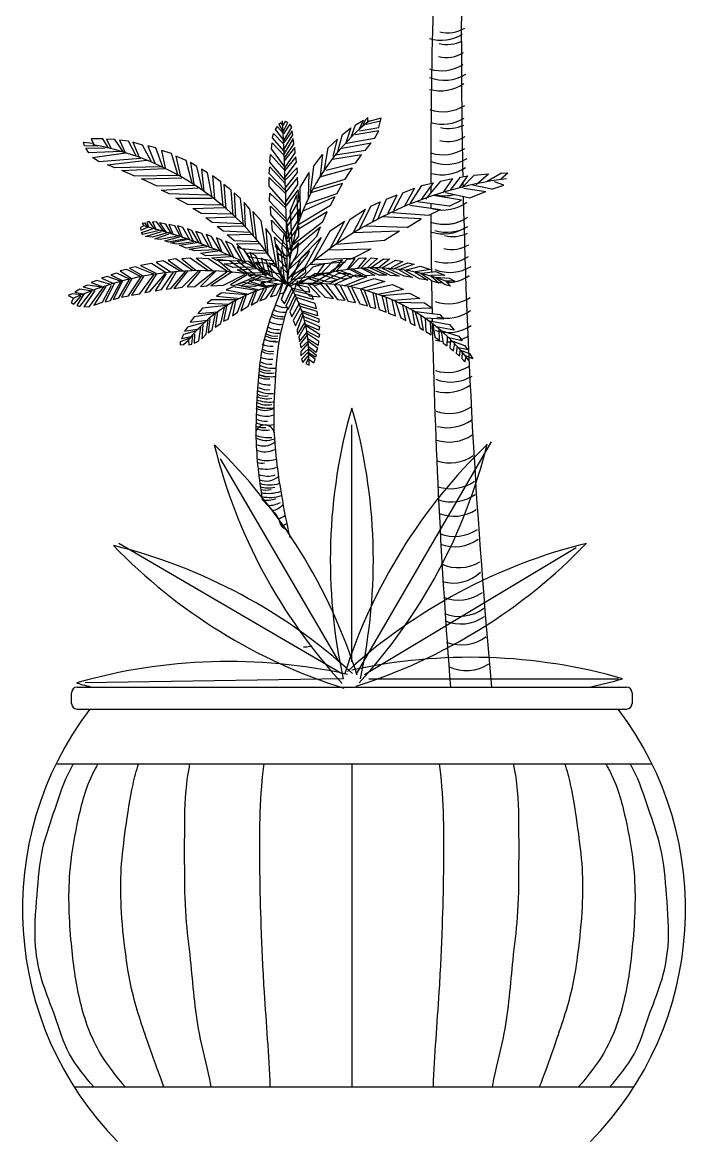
# Model space of a CAD drawing. Header units: millimetres. Extents: x 414.69 to 418.31, y 556.59 to 559.55.
# Drawn here: x 416.531 to 417.138, y 558.016 to 559.041 of the extents above; entities that cross this region are included whole.
import ezdxf

# ---------------------------------------------------------------- set-up
doc = ezdxf.new("R2010")
doc.units = ezdxf.units.MM

# ---------------------------------------------------------------- blocks, each defined once
blk = doc.blocks.new('JarroMulambo')
at = {"color": 75}
for p, q in [((-0.0717, 0.5129), (-0.0735, 0.5112)), ((-0.0697, 0.5107), (-0.0717, 0.5129)), ((-0.0676, 0.514), (-0.0697, 0.5107)), ((-0.0694, 0.5046), (-0.0653, 0.5132)), ((-0.0653, 0.5132), (-0.0676, 0.514)), ((-0.0034, 0.5111), (0.0041, 0.5154)), ((0, 0.5067), (0.0041, 0.5154)), ((0.0054, 0.5154), (0.0029, 0.5092)), ((0.0079, 0.5178), (0.0054, 0.5154)), ((0.0064, 0.5116), (0.0195, 0.5147)), ((0.0079, 0.5135), (0.0079, 0.5178)), ((0.02, 0.5172), (0.0089, 0.5141)), ((0.018, 0.5086), (0.0195, 0.5147)), ((0.0195, 0.5147), (0.02, 0.5172)), ((-0.0792, 0.499), (-0.0783, 0.503)), ((-0.0783, 0.503), (-0.0697, 0.4941)), ((-0.0749, 0.5096), (-0.0769, 0.5066)), ((-0.0769, 0.5066), (-0.069, 0.4966)), ((-0.0692, 0.503), (-0.0749, 0.5096)), ((-0.0735, 0.5112), (-0.0694, 0.5046)), ((-0.0635, 0.5115), (-0.0692, 0.5027)), ((-0.069, 0.4968), (-0.0617, 0.5088)), ((-0.0613, 0.5055), (-0.069, 0.4946)), ((-0.0617, 0.5088), (-0.0635, 0.5115)), ((-0.0608, 0.5018), (-0.0613, 0.5055)), ((-0.0155, 0.5018), (-0.0075, 0.5082)), ((-0.0075, 0.5082), (-0.0125, 0.4937)), ((-0.0072, 0.4997), (-0.0034, 0.5111)), ((0.018, 0.5055), (-0.0036, 0.5018)), ((0.0004, 0.5055), (0.018, 0.5086)), ((0.014, 0.4985), (0.018, 0.5055)), ((-0.2521, 0.4951), (-0.2433, 0.4941)), ((-0.2513, 0.4919), (-0.2521, 0.4951)), ((-0.2391, 0.4916), (-0.2513, 0.4919)), ((-0.2451, 0.4982), (-0.2425, 0.4925)), ((-0.2344, 0.4982), (-0.2451, 0.4982)), ((-0.2295, 0.4897), (-0.2344, 0.4982)), ((-0.2313, 0.4979), (-0.2269, 0.4891)), ((-0.2235, 0.4976), (-0.2313, 0.4979)), ((-0.2155, 0.4859), (-0.2235, 0.4976)), ((-0.2194, 0.4969), (-0.2142, 0.4856)), ((-0.2111, 0.496), (-0.2194, 0.4969)), ((-0.2036, 0.4821), (-0.2111, 0.496)), ((-0.2072, 0.4951), (-0.2012, 0.4814)), ((-0.1984, 0.4925), (-0.2072, 0.4951)), ((-0.1901, 0.477), (-0.1984, 0.4925)), ((-0.1935, 0.4919), (-0.1868, 0.4754)), ((-0.1862, 0.4899), (-0.1935, 0.4919)), ((-0.0801, 0.4891), (-0.0796, 0.4946)), ((-0.0796, 0.4946), (-0.0685, 0.483)), ((-0.069, 0.4871), (-0.0792, 0.499)), ((-0.069, 0.4883), (-0.0608, 0.5018)), ((-0.0604, 0.4985), (-0.0685, 0.4847)), ((-0.0685, 0.4803), (-0.0597, 0.4933)), ((-0.0597, 0.4933), (-0.0604, 0.4985)), ((-0.0282, 0.4898), (-0.0198, 0.498)), ((-0.0237, 0.4822), (-0.0198, 0.498)), ((-0.0155, 0.5018), (-0.0201, 0.4855)), ((-0.0157, 0.4896), (0.0109, 0.4945)), ((0.014, 0.4985), (-0.0117, 0.4939)), ((0.0059, 0.4877), (0.0109, 0.4945)), ((-0.25, 0.4897), (-0.2324, 0.49)), ((-0.2474, 0.4853), (-0.25, 0.4897)), ((-0.2181, 0.4865), (-0.2474, 0.4853)), ((-0.244, 0.4811), (-0.2135, 0.4853)), ((-0.1797, 0.4722), (-0.1862, 0.4899)), ((-0.181, 0.4874), (-0.1774, 0.4716)), ((-0.1717, 0.4846), (-0.181, 0.4874)), ((-0.166, 0.4656), (-0.1717, 0.4846)), ((-0.1676, 0.4824), (-0.1634, 0.4637)), ((-0.1582, 0.4782), (-0.1676, 0.4824)), ((-0.0817, 0.4769), (-0.081, 0.4838)), ((-0.081, 0.4838), (-0.0681, 0.4692)), ((-0.0683, 0.473), (-0.0801, 0.4891)), ((-0.059, 0.4902), (-0.0685, 0.478)), ((-0.0681, 0.4716), (-0.0586, 0.4855)), ((-0.0586, 0.4855), (-0.059, 0.4902)), ((-0.0418, 0.473), (-0.0335, 0.4839)), ((-0.0335, 0.4839), (-0.0357, 0.4639)), ((-0.0318, 0.4704), (-0.0282, 0.4898)), ((0.0022, 0.4835), (-0.0243, 0.4792)), ((-0.0217, 0.4834), (0.0059, 0.4877)), ((-0.0032, 0.476), (0.0022, 0.4835)), ((-0.2378, 0.477), (-0.244, 0.4811)), ((-0.2002, 0.4802), (-0.2378, 0.477)), ((-0.2303, 0.4745), (-0.1943, 0.4786)), ((-0.2235, 0.4716), (-0.2303, 0.4745)), ((-0.1813, 0.4726), (-0.2235, 0.4716)), ((-0.1528, 0.4577), (-0.1582, 0.4782)), ((-0.1543, 0.4766), (-0.1512, 0.4567)), ((-0.1484, 0.4729), (-0.1543, 0.4766)), ((-0.1434, 0.4513), (-0.1484, 0.4729)), ((-0.0823, 0.4664), (-0.0817, 0.4725)), ((-0.0676, 0.4603), (-0.0817, 0.4769)), ((-0.0817, 0.4725), (-0.0674, 0.457)), ((-0.0579, 0.4816), (-0.0679, 0.4692)), ((-0.0676, 0.4631), (-0.0574, 0.4769)), ((-0.0567, 0.4716), (-0.0674, 0.4606)), ((-0.0574, 0.4769), (-0.0579, 0.4816)), ((-0.0565, 0.4675), (-0.0567, 0.4716)), ((-0.0418, 0.473), (-0.0448, 0.4488)), ((-0.036, 0.4634), (-0.0062, 0.4716)), ((-0.0032, 0.476), (-0.0303, 0.4693)), ((-0.0128, 0.4613), (-0.0062, 0.4716)), ((-0.2173, 0.4691), (-0.1777, 0.471)), ((-0.2054, 0.464), (-0.2173, 0.4691)), ((-0.1647, 0.4646), (-0.2054, 0.464)), ((-0.1992, 0.4615), (-0.1624, 0.4624)), ((-0.1849, 0.4548), (-0.1992, 0.4615)), ((-0.1444, 0.4703), (-0.1421, 0.45)), ((-0.1388, 0.4671), (-0.1444, 0.4703)), ((-0.1344, 0.4447), (-0.1388, 0.4671)), ((-0.1341, 0.4643), (-0.1325, 0.4431)), ((-0.1266, 0.4589), (-0.1341, 0.4643)), ((-0.0674, 0.4509), (-0.0823, 0.4664)), ((-0.0822, 0.4628), (-0.067, 0.4478)), ((-0.0822, 0.4548), (-0.0822, 0.4628)), ((-0.0674, 0.4534), (-0.0565, 0.4675)), ((-0.0563, 0.4628), (-0.0672, 0.4498)), ((-0.0561, 0.4565), (-0.0563, 0.4628)), ((-0.0539, 0.4535), (-0.0457, 0.4675)), ((-0.0465, 0.4439), (-0.0457, 0.4675)), ((-0.0422, 0.4525), (-0.0128, 0.4613)), ((0.0743, 0.4595), (0.0855, 0.4619)), ((0.0855, 0.4619), (0.0773, 0.4496)), ((0.0833, 0.4509), (0.0927, 0.4632)), ((0.092, 0.4538), (0.0996, 0.4643)), ((0.0927, 0.4632), (0.0996, 0.4643)), ((0.0939, 0.4534), (0.1051, 0.4649)), ((0.1051, 0.4649), (0.1184, 0.4662)), ((0.107, 0.4564), (0.1184, 0.4662)), ((0.1172, 0.4594), (0.1304, 0.4669)), ((0.1361, 0.4668), (0.1296, 0.4613)), ((0.1304, 0.4669), (0.1361, 0.4668)), ((-0.1505, 0.4555), (-0.1849, 0.4548)), ((-0.1808, 0.4513), (-0.1473, 0.4533)), ((-0.1738, 0.4478), (-0.1808, 0.4513)), ((-0.1245, 0.4365), (-0.1266, 0.4589)), ((-0.1237, 0.4564), (-0.1219, 0.4339)), ((-0.1172, 0.4513), (-0.1237, 0.4564)), ((-0.1152, 0.4282), (-0.1172, 0.4513)), ((-0.067, 0.4373), (-0.0822, 0.4548)), ((-0.0668, 0.4407), (-0.0561, 0.4565)), ((-0.0559, 0.4514), (-0.0668, 0.437)), ((-0.0549, 0.4418), (-0.0559, 0.4514)), ((-0.0537, 0.4263), (-0.0539, 0.4535)), ((-0.0152, 0.4573), (-0.0441, 0.4488)), ((-0.0203, 0.4478), (-0.0152, 0.4573)), ((0.0401, 0.4488), (0.0505, 0.4531)), ((0.0505, 0.4531), (0.0416, 0.4366)), ((0.047, 0.4394), (0.0575, 0.4554)), ((0.0571, 0.4427), (0.068, 0.458)), ((0.0575, 0.4554), (0.068, 0.458)), ((0.0743, 0.4595), (0.0607, 0.4429)), ((0.0958, 0.453), (0.1158, 0.4501)), ((0.1213, 0.452), (0.1038, 0.4559)), ((0.1213, 0.452), (0.1325, 0.4559)), ((0.1325, 0.4559), (0.1238, 0.4589)), ((0.1269, 0.454), (0.1325, 0.4559)), ((-0.138, 0.4466), (-0.1738, 0.4478)), ((-0.1676, 0.444), (-0.1344, 0.444)), ((-0.1569, 0.438), (-0.1676, 0.444)), ((-0.1144, 0.4488), (-0.1131, 0.426)), ((-0.1087, 0.4434), (-0.1144, 0.4488)), ((-0.1058, 0.4194), (-0.1087, 0.4434)), ((-0.0819, 0.4412), (-0.0817, 0.4484)), ((-0.0665, 0.4246), (-0.0819, 0.4412)), ((-0.0817, 0.4484), (-0.0667, 0.4343)), ((-0.0663, 0.4221), (-0.0549, 0.4418)), ((-0.063, 0.4321), (-0.0571, 0.4469)), ((-0.0571, 0.4469), (-0.056, 0.4195)), ((-0.0517, 0.4319), (-0.022, 0.4453)), ((-0.0203, 0.4478), (-0.0491, 0.4382)), ((-0.0261, 0.4374), (-0.022, 0.4453)), ((0.0175, 0.4251), (0.025, 0.4429)), ((0.025, 0.4429), (0.0347, 0.447)), ((0.0265, 0.43), (0.0347, 0.447)), ((0.0401, 0.4488), (0.0315, 0.4325)), ((0.0938, 0.442), (0.0679, 0.4462)), ((0.0791, 0.4491), (0.1014, 0.4443)), ((0.0823, 0.4365), (0.0938, 0.442)), ((0.1014, 0.4443), (0.1158, 0.4501)), ((-0.126, 0.4374), (-0.1569, 0.438)), ((-0.1523, 0.4345), (-0.1235, 0.4352)), ((-0.1447, 0.4298), (-0.1523, 0.4345)), ((-0.1053, 0.44), (-0.1043, 0.4178)), ((-0.1001, 0.4337), (-0.1053, 0.44)), ((-0.0967, 0.4096), (-0.1001, 0.4337)), ((-0.0972, 0.4317), (-0.0941, 0.4064)), ((-0.0897, 0.4232), (-0.0972, 0.4317)), ((-0.0812, 0.4365), (-0.0663, 0.4215)), ((-0.0808, 0.429), (-0.0812, 0.4365)), ((-0.0547, 0.434), (-0.0663, 0.418)), ((-0.063, 0.4321), (-0.0616, 0.4006)), ((-0.0292, 0.4313), (-0.0579, 0.4141)), ((-0.0561, 0.4195), (-0.0261, 0.4374)), ((-0.0552, 0.4246), (-0.0547, 0.434)), ((-0.0334, 0.422), (-0.0292, 0.4313)), ((-0.0082, 0.4245), (0.0057, 0.4339)), ((-0.0055, 0.412), (0.0057, 0.4339)), ((0.0106, 0.4364), (-0.0004, 0.415)), ((0.0106, 0.4364), (0.0192, 0.4406)), ((0.0192, 0.4406), (0.0122, 0.4222)), ((0.0304, 0.4306), (0.0638, 0.4284)), ((0.0463, 0.4374), (0.0743, 0.4334)), ((0.0823, 0.4365), (0.0535, 0.4404)), ((0.0638, 0.4284), (0.0743, 0.4334)), ((-0.1986, 0.421), (-0.1962, 0.4213)), ((-0.1986, 0.421), (-0.197, 0.4184)), ((-0.1936, 0.4175), (-0.1962, 0.4213)), ((-0.1921, 0.4226), (-0.1944, 0.4219)), ((-0.1944, 0.4219), (-0.1928, 0.4172)), ((-0.1871, 0.4156), (-0.1921, 0.4226)), ((-0.1892, 0.4223), (-0.1856, 0.4149)), ((-0.185, 0.4219), (-0.1892, 0.4223)), ((-0.1785, 0.4131), (-0.185, 0.4219)), ((-0.1827, 0.4213), (-0.1765, 0.4124)), ((-0.177, 0.42), (-0.1827, 0.4213)), ((-0.1157, 0.4292), (-0.1447, 0.4298)), ((-0.1403, 0.426), (-0.1131, 0.4267)), ((-0.1346, 0.4216), (-0.1403, 0.426)), ((-0.1077, 0.4203), (-0.1346, 0.4216)), ((-0.0848, 0.3943), (-0.0897, 0.4232)), ((-0.0667, 0.4118), (-0.0808, 0.429)), ((-0.0803, 0.4237), (-0.0658, 0.4085)), ((-0.0792, 0.4141), (-0.0803, 0.4237)), ((-0.0661, 0.4063), (-0.0552, 0.4246)), ((-0.062, 0.3935), (-0.0661, 0.4218)), ((-0.0334, 0.422), (-0.0605, 0.4012)), ((-0.0133, 0.4229), (-0.0268, 0.3975)), ((-0.0266, 0.414), (-0.0133, 0.4229)), ((-0.0205, 0.4022), (-0.0082, 0.4245)), ((0.0568, 0.4248), (0.0208, 0.4267)), ((0.0439, 0.417), (0.0568, 0.4248)), ((-0.197, 0.4184), (-0.2001, 0.4169)), ((-0.2001, 0.4169), (-0.1998, 0.4146)), ((-0.1998, 0.4146), (-0.1934, 0.4172)), ((-0.1991, 0.4124), (-0.189, 0.4159)), ((-0.1978, 0.4105), (-0.1991, 0.4124)), ((-0.183, 0.4144), (-0.1978, 0.4105)), ((-0.1955, 0.4089), (-0.1809, 0.4134)), ((-0.1757, 0.4121), (-0.1892, 0.408)), ((-0.1869, 0.4067), (-0.1739, 0.4111)), ((-0.1718, 0.4111), (-0.177, 0.42)), ((-0.1742, 0.4197), (-0.1702, 0.4105)), ((-0.1687, 0.4184), (-0.1742, 0.4197)), ((-0.1632, 0.4083), (-0.1687, 0.4184)), ((-0.1663, 0.4184), (-0.1616, 0.4074)), ((-0.1614, 0.4169), (-0.1663, 0.4184)), ((-0.1546, 0.4051), (-0.1614, 0.4169)), ((-0.1572, 0.4159), (-0.1518, 0.4045)), ((-0.1531, 0.4144), (-0.1572, 0.4159)), ((-0.1463, 0.4026), (-0.1531, 0.4144)), ((-0.1495, 0.4134), (-0.1442, 0.4016)), ((-0.144, 0.4115), (-0.1495, 0.4134)), ((-0.1367, 0.3984), (-0.144, 0.4115)), ((-0.1401, 0.4105), (-0.1344, 0.3981)), ((-0.1351, 0.4089), (-0.1401, 0.4105)), ((-0.13, 0.4178), (-0.1046, 0.4184)), ((-0.1245, 0.4137), (-0.13, 0.4178)), ((-0.0996, 0.4124), (-0.1245, 0.4137)), ((-0.1208, 0.4102), (-0.0981, 0.4109)), ((-0.1144, 0.4048), (-0.1208, 0.4102)), ((-0.0854, 0.4162), (-0.0835, 0.3918)), ((-0.0809, 0.4099), (-0.0854, 0.4162)), ((-0.0658, 0.3999), (-0.0792, 0.4141)), ((-0.0707, 0.3975), (-0.0684, 0.4122)), ((-0.0684, 0.4122), (-0.0633, 0.388)), ((-0.0552, 0.4182), (-0.0656, 0.4039)), ((-0.0623, 0.3954), (-0.0353, 0.4176)), ((-0.0552, 0.4091), (-0.0552, 0.4182)), ((-0.0434, 0.384), (-0.0266, 0.414)), ((-0.0388, 0.4091), (-0.0353, 0.4176)), ((-0.005, 0.4124), (0.037, 0.4138)), ((0.0439, 0.417), (0.0058, 0.4183)), ((0.0232, 0.4053), (0.037, 0.4138)), ((-0.1892, 0.408), (-0.1955, 0.4089)), ((-0.1822, 0.4061), (-0.1869, 0.4067)), ((-0.1663, 0.4092), (-0.1822, 0.4061)), ((-0.1778, 0.4048), (-0.1645, 0.4086)), ((-0.1744, 0.4036), (-0.1778, 0.4048)), ((-0.1585, 0.4067), (-0.1744, 0.4036)), ((-0.1726, 0.4029), (-0.1565, 0.4064)), ((-0.1674, 0.4016), (-0.1726, 0.4029)), ((-0.1513, 0.4039), (-0.1674, 0.4016)), ((-0.1645, 0.4007), (-0.1486, 0.4032)), ((-0.1583, 0.3981), (-0.1645, 0.4007)), ((-0.1421, 0.4004), (-0.1583, 0.3981)), ((-0.1554, 0.3972), (-0.1393, 0.3997)), ((-0.1271, 0.3956), (-0.1351, 0.4089)), ((-0.1304, 0.4074), (-0.1258, 0.3943)), ((-0.126, 0.4054), (-0.1304, 0.4074)), ((-0.1169, 0.3902), (-0.126, 0.4054)), ((-0.1224, 0.4045), (-0.1143, 0.3889)), ((-0.1159, 0.4013), (-0.1224, 0.4045)), ((-0.106, 0.3851), (-0.1159, 0.4013)), ((-0.0921, 0.4039), (-0.1144, 0.4048)), ((-0.1121, 0.402), (-0.0908, 0.4023)), ((-0.1074, 0.3976), (-0.1121, 0.402)), ((-0.0752, 0.381), (-0.0809, 0.4099)), ((-0.0776, 0.408), (-0.0663, 0.3972)), ((-0.0758, 0.3988), (-0.0776, 0.408)), ((-0.0758, 0.4016), (-0.0734, 0.3779)), ((-0.0713, 0.3943), (-0.0758, 0.4016)), ((-0.0656, 0.3952), (-0.0552, 0.4091)), ((-0.0556, 0.403), (-0.0656, 0.3908)), ((-0.0643, 0.382), (-0.0388, 0.4091)), ((-0.0565, 0.3936), (-0.0556, 0.403)), ((-0.0534, 0.3889), (-0.0348, 0.4079)), ((-0.0348, 0.4079), (-0.0519, 0.3766)), ((-0.0208, 0.4016), (0.0232, 0.4053)), ((-0.1507, 0.3956), (-0.1554, 0.3972)), ((-0.1315, 0.3966), (-0.1507, 0.3956)), ((-0.145, 0.3934), (-0.1292, 0.3956)), ((-0.1403, 0.3911), (-0.145, 0.3934)), ((-0.1206, 0.3921), (-0.1403, 0.3911)), ((-0.1349, 0.3893), (-0.118, 0.3905)), ((-0.1115, 0.3994), (-0.1037, 0.3842)), ((-0.1052, 0.3966), (-0.1115, 0.3994)), ((-0.0854, 0.3953), (-0.1074, 0.3976)), ((-0.0956, 0.3807), (-0.1052, 0.3966)), ((-0.1037, 0.3938), (-0.0843, 0.3934)), ((-0.0999, 0.3899), (-0.1037, 0.3938)), ((-0.1001, 0.394), (-0.0943, 0.3794)), ((-0.0946, 0.3911), (-0.1001, 0.394)), ((-0.0781, 0.3861), (-0.0999, 0.3899)), ((-0.0878, 0.3763), (-0.0946, 0.3911)), ((-0.0658, 0.3897), (-0.0758, 0.3988)), ((-0.0745, 0.3936), (-0.0658, 0.3878)), ((-0.0731, 0.3872), (-0.0745, 0.3936)), ((-0.0682, 0.3703), (-0.0713, 0.3943)), ((-0.0707, 0.3975), (-0.066, 0.3761)), ((-0.0656, 0.3764), (-0.0565, 0.3936)), ((-0.065, 0.3698), (-0.0474, 0.3914)), ((-0.0454, 0.3956), (-0.0648, 0.3781)), ((-0.0474, 0.3914), (-0.0454, 0.3956)), ((-0.027, 0.3965), (0.011, 0.3974)), ((-0.0063, 0.3887), (0.011, 0.3974)), ((-0.2047, 0.381), (-0.21, 0.3799)), ((-0.21, 0.3799), (-0.1972, 0.3725)), ((-0.1878, 0.3743), (-0.2047, 0.381)), ((-0.1899, 0.3841), (-0.2001, 0.3823)), ((-0.2001, 0.3823), (-0.186, 0.3752)), ((-0.1773, 0.3758), (-0.1899, 0.3841)), ((-0.1793, 0.3865), (-0.1856, 0.3852)), ((-0.1856, 0.3852), (-0.1725, 0.3764)), ((-0.1637, 0.377), (-0.1793, 0.3865)), ((-0.1676, 0.3882), (-0.1749, 0.3871)), ((-0.1749, 0.3871), (-0.1608, 0.377)), ((-0.1526, 0.3775), (-0.1676, 0.3882)), ((-0.1545, 0.3888), (-0.1623, 0.3882)), ((-0.1623, 0.3882), (-0.1492, 0.3775)), ((-0.1385, 0.3775), (-0.1545, 0.3888)), ((-0.1492, 0.3888), (-0.1332, 0.377)), ((-0.138, 0.3882), (-0.1492, 0.3888)), ((-0.1201, 0.3764), (-0.138, 0.3882)), ((-0.1302, 0.3867), (-0.1349, 0.3893)), ((-0.1081, 0.3861), (-0.1302, 0.3867)), ((-0.1298, 0.3876), (-0.1162, 0.3758)), ((-0.1186, 0.3865), (-0.1298, 0.3876)), ((-0.1234, 0.3838), (-0.105, 0.3848)), ((-0.1156, 0.3803), (-0.1234, 0.3838)), ((-0.1007, 0.374), (-0.1186, 0.3865)), ((-0.0961, 0.3807), (-0.1156, 0.3803)), ((-0.1115, 0.3781), (-0.094, 0.3794)), ((-0.1114, 0.3865), (-0.0944, 0.3734)), ((-0.1012, 0.3858), (-0.1114, 0.3865)), ((-0.0847, 0.3722), (-0.1012, 0.3858)), ((-0.0952, 0.3852), (-0.077, 0.3839)), ((-0.0905, 0.3792), (-0.0952, 0.3852)), ((-0.0939, 0.3852), (-0.0803, 0.3717)), ((-0.0847, 0.3841), (-0.0939, 0.3852)), ((-0.0708, 0.3738), (-0.0905, 0.3792)), ((-0.0897, 0.3889), (-0.086, 0.3746)), ((-0.0847, 0.3861), (-0.0897, 0.3889)), ((-0.0811, 0.3724), (-0.0847, 0.3861)), ((-0.0702, 0.3681), (-0.0847, 0.3841)), ((-0.0819, 0.3842), (-0.0792, 0.3715)), ((-0.0751, 0.3801), (-0.0819, 0.3842)), ((-0.0681, 0.3654), (-0.0751, 0.3801)), ((-0.0658, 0.3795), (-0.0731, 0.3872)), ((-0.0717, 0.3811), (-0.0717, 0.3721)), ((-0.0657, 0.3751), (-0.0717, 0.3811)), ((-0.0492, 0.3808), (-0.0654, 0.3704)), ((-0.0534, 0.3889), (-0.0625, 0.3686)), ((-0.0548, 0.3672), (-0.0421, 0.3811)), ((-0.0487, 0.3761), (-0.0492, 0.3808)), ((-0.0447, 0.3831), (-0.0124, 0.3855)), ((-0.0421, 0.3811), (-0.0316, 0.3841)), ((-0.0316, 0.3841), (-0.0404, 0.3719)), ((-0.0063, 0.3887), (-0.0394, 0.3874)), ((-0.0363, 0.3732), (-0.0243, 0.3857)), ((-0.0124, 0.3855), (-0.0261, 0.3763)), ((-0.0156, 0.3874), (-0.0243, 0.3761)), ((-0.0243, 0.3857), (-0.0156, 0.3874)), ((-0.0213, 0.3767), (-0.011, 0.388)), ((-0.0041, 0.3886), (-0.0114, 0.3783)), ((-0.011, 0.388), (-0.0041, 0.3886)), ((-0.0102, 0.3786), (0, 0.3889)), ((0.0062, 0.3728), (-0.0066, 0.3791)), ((0.0064, 0.3891), (-0.0018, 0.3792)), ((0, 0.3889), (0.0064, 0.3891)), ((0.0014, 0.3797), (0.0111, 0.3891)), ((0.002, 0.3799), (0.0144, 0.3735)), ((0.0183, 0.3733), (0.0042, 0.3799)), ((0.0168, 0.3887), (0.0074, 0.3801)), ((0.0102, 0.3801), (0.0249, 0.3733)), ((0.0104, 0.3801), (0.0222, 0.3883)), ((0.0111, 0.3891), (0.0168, 0.3887)), ((0.0287, 0.373), (0.0144, 0.3801)), ((0.0279, 0.3879), (0.0182, 0.3805)), ((0.0211, 0.3799), (0.0367, 0.3725)), ((0.0212, 0.3801), (0.0333, 0.3871)), ((0.0222, 0.3883), (0.0279, 0.3879)), ((0.0411, 0.3723), (0.0261, 0.3796)), ((0.04, 0.3858), (0.0293, 0.3801)), ((0.0313, 0.3793), (0.0447, 0.3846)), ((0.0333, 0.3871), (0.04, 0.3858)), ((0.0504, 0.3834), (0.0373, 0.3784)), ((0.042, 0.378), (0.0561, 0.3817)), ((0.0447, 0.3846), (0.0504, 0.3834)), ((0.0561, 0.3817), (0.0652, 0.3784)), ((-0.2307, 0.3722), (-0.2357, 0.3705)), ((-0.2357, 0.3705), (-0.2244, 0.3658)), ((-0.2184, 0.3679), (-0.2307, 0.3722)), ((-0.2218, 0.3752), (-0.2273, 0.3737)), ((-0.2273, 0.3737), (-0.217, 0.3684)), ((-0.2102, 0.3696), (-0.2218, 0.3752)), ((-0.2199, 0.3525), (-0.21, 0.3693)), ((-0.2126, 0.3787), (-0.2186, 0.3773)), ((-0.2186, 0.3773), (-0.2083, 0.3702)), ((-0.2081, 0.3699), (-0.2174, 0.3531)), ((-0.1994, 0.3717), (-0.2126, 0.3787)), ((-0.2112, 0.3543), (-0.1996, 0.3717)), ((-0.1972, 0.3722), (-0.2083, 0.3552)), ((-0.2006, 0.3564), (-0.1878, 0.3737)), ((-0.1857, 0.3743), (-0.196, 0.3575)), ((-0.1914, 0.3584), (-0.1772, 0.3749)), ((-0.1765, 0.3749), (-0.1866, 0.359)), ((-0.1808, 0.3602), (-0.17, 0.3761)), ((-0.1674, 0.3764), (-0.1767, 0.3605)), ((-0.1724, 0.3611), (-0.1589, 0.3767)), ((-0.157, 0.377), (-0.1695, 0.3611)), ((-0.1621, 0.3623), (-0.1471, 0.3773)), ((-0.1454, 0.377), (-0.1575, 0.3626)), ((-0.1505, 0.3631), (-0.1327, 0.377)), ((-0.131, 0.377), (-0.1452, 0.3631)), ((-0.1394, 0.3637), (-0.1211, 0.3764)), ((-0.117, 0.3758), (-0.1356, 0.3635)), ((-0.124, 0.3641), (-0.1043, 0.3743)), ((-0.1026, 0.3738), (-0.1178, 0.3644)), ((-0.1144, 0.3638), (-0.0929, 0.3726)), ((-0.1055, 0.3756), (-0.1115, 0.3781)), ((-0.0896, 0.3717), (-0.1081, 0.3635)), ((-0.0865, 0.3753), (-0.1055, 0.3756)), ((-0.1014, 0.3731), (-0.0847, 0.3743)), ((-0.0949, 0.3693), (-0.1014, 0.3731)), ((-0.0971, 0.369), (-0.101, 0.3679)), ((-0.0739, 0.3651), (-0.0971, 0.369)), ((-0.0767, 0.3699), (-0.0949, 0.3693)), ((-0.0947, 0.3632), (-0.0797, 0.3694)), ((-0.0899, 0.3667), (-0.0748, 0.3689)), ((-0.0717, 0.3721), (-0.0651, 0.364)), ((-0.0651, 0.364), (-0.0487, 0.3761)), ((-0.0613, 0.3693), (-0.0263, 0.376)), ((-0.0547, 0.3655), (-0.0405, 0.3749)), ((-0.0337, 0.3659), (-0.0464, 0.3701)), ((-0.0432, 0.3711), (-0.0283, 0.3674)), ((-0.0252, 0.3757), (-0.0427, 0.3655)), ((-0.0405, 0.3749), (-0.0252, 0.3757)), ((-0.0369, 0.3655), (-0.0187, 0.3753)), ((-0.02, 0.3692), (-0.0338, 0.3738)), ((-0.0296, 0.375), (-0.0147, 0.3701)), ((-0.0283, 0.3674), (-0.02, 0.3692)), ((-0.0082, 0.3749), (-0.0276, 0.3652)), ((-0.0224, 0.3652), (-0.003, 0.3738)), ((-0.0066, 0.3713), (-0.0208, 0.3767)), ((-0.0187, 0.3753), (-0.0082, 0.3749)), ((-0.0167, 0.3774), (-0.0017, 0.3719)), ((-0.0147, 0.3701), (-0.0066, 0.3713)), ((0.0069, 0.3719), (-0.0141, 0.3633)), ((0.0035, 0.3725), (-0.0092, 0.3789)), ((-0.0091, 0.3629), (0.0137, 0.3704)), ((-0.003, 0.3738), (0.0069, 0.3719)), ((-0.0017, 0.3719), (0.0035, 0.3725)), ((0.0144, 0.3735), (0.0062, 0.3728)), ((0.0137, 0.3704), (0.0235, 0.3675)), ((0.0249, 0.3733), (0.0183, 0.3733)), ((0.0367, 0.3725), (0.0287, 0.373)), ((0.0361, 0.3786), (0.0489, 0.3713)), ((0.0489, 0.3713), (0.0411, 0.3723)), ((0.0553, 0.3701), (0.0419, 0.3777)), ((0.0511, 0.376), (0.0627, 0.3687)), ((0.0652, 0.3784), (0.0514, 0.3764)), ((0.0627, 0.3687), (0.0553, 0.3701)), ((0.0669, 0.3678), (0.0558, 0.3752)), ((0.0571, 0.3752), (0.0699, 0.3768)), ((0.0783, 0.3735), (0.0656, 0.3731)), ((0.0656, 0.3727), (0.0733, 0.3661)), ((0.0699, 0.3768), (0.0783, 0.3735)), ((0.0787, 0.3645), (0.0699, 0.371)), ((0.0703, 0.3715), (0.0823, 0.3706)), ((0.0823, 0.3706), (0.0877, 0.3678)), ((-0.2557, 0.3605), (-0.2603, 0.3578)), ((-0.2444, 0.3587), (-0.2557, 0.3605)), ((-0.2555, 0.3446), (-0.2447, 0.3587)), ((-0.2482, 0.3643), (-0.2526, 0.3626)), ((-0.2526, 0.3626), (-0.2427, 0.3599)), ((-0.242, 0.3593), (-0.2519, 0.3443)), ((-0.2362, 0.3623), (-0.2482, 0.3643)), ((-0.2468, 0.3446), (-0.2336, 0.3626)), ((-0.2401, 0.3684), (-0.2451, 0.3666)), ((-0.2451, 0.3666), (-0.2345, 0.3628)), ((-0.2319, 0.3631), (-0.2427, 0.3458)), ((-0.2271, 0.3649), (-0.2401, 0.3684)), ((-0.235, 0.3487), (-0.2266, 0.3643)), ((-0.2242, 0.3658), (-0.2324, 0.349)), ((-0.2276, 0.3502), (-0.2181, 0.3675)), ((-0.2165, 0.3679), (-0.2251, 0.3511)), ((-0.1866, 0.359), (-0.1808, 0.3602)), ((-0.1767, 0.3605), (-0.1724, 0.3611)), ((-0.1695, 0.3611), (-0.1621, 0.3623)), ((-0.1575, 0.3626), (-0.1505, 0.3631)), ((-0.1452, 0.3631), (-0.1394, 0.3637)), ((-0.1356, 0.3635), (-0.124, 0.3641)), ((-0.1153, 0.3627), (-0.1216, 0.3599)), ((-0.1216, 0.3599), (-0.1013, 0.3561)), ((-0.1178, 0.3644), (-0.1144, 0.3638)), ((-0.0945, 0.3592), (-0.1153, 0.3627)), ((-0.1059, 0.3665), (-0.1119, 0.3648)), ((-0.1119, 0.3648), (-0.0916, 0.3599)), ((-0.1081, 0.3635), (-0.0947, 0.3632)), ((-0.0848, 0.362), (-0.1059, 0.3665)), ((-0.101, 0.3679), (-0.0836, 0.3627)), ((-0.093, 0.3491), (-0.0871, 0.361)), ((-0.0848, 0.3613), (-0.091, 0.3498)), ((-0.0855, 0.3632), (-0.0899, 0.3667)), ((-0.0683, 0.3658), (-0.0855, 0.3632)), ((-0.0854, 0.3519), (-0.0774, 0.3637)), ((-0.0757, 0.3641), (-0.0811, 0.3536)), ((-0.0757, 0.3554), (-0.0708, 0.3651)), ((-0.07, 0.3655), (-0.0728, 0.3564)), ((-0.0662, 0.3641), (-0.0714, 0.3512)), ((-0.0683, 0.3575), (-0.0648, 0.3655)), ((-0.0683, 0.347), (-0.0617, 0.361)), ((-0.0463, 0.362), (-0.0662, 0.3665)), ((-0.062, 0.3617), (-0.0452, 0.3578)), ((-0.0608, 0.3596), (-0.0437, 0.3554)), ((-0.0578, 0.3655), (-0.0434, 0.3661)), ((-0.0572, 0.3652), (-0.0455, 0.3543)), ((-0.0549, 0.3668), (-0.0395, 0.3641)), ((-0.0356, 0.3535), (-0.0476, 0.3659)), ((-0.0452, 0.3578), (-0.0463, 0.362)), ((-0.0436, 0.3659), (-0.031, 0.3531)), ((-0.0395, 0.3641), (-0.0337, 0.3659)), ((-0.0236, 0.352), (-0.035, 0.3655)), ((-0.0307, 0.3655), (-0.0199, 0.3512)), ((-0.0129, 0.3504), (-0.0227, 0.3652)), ((-0.0175, 0.364), (-0.0101, 0.3497)), ((-0.0033, 0.3483), (-0.0103, 0.3633)), ((-0.0067, 0.3621), (0.0007, 0.3471)), ((0.0235, 0.3675), (0.001, 0.3606)), ((0.0077, 0.3453), (0.0014, 0.3603)), ((0.0047, 0.3599), (0.01, 0.3441)), ((0.0069, 0.3595), (0.0306, 0.3648)), ((0.0405, 0.3603), (0.0171, 0.3558)), ((0.0306, 0.3648), (0.0405, 0.3603)), ((0.0733, 0.3661), (0.0669, 0.3678)), ((0.0837, 0.3633), (0.0787, 0.3645)), ((0.0793, 0.3678), (0.0837, 0.3633)), ((0.0877, 0.3678), (0.0793, 0.3678)), ((-0.2627, 0.3564), (-0.2663, 0.3546)), ((-0.2663, 0.3546), (-0.2615, 0.3522)), ((-0.2615, 0.3522), (-0.2634, 0.3484)), ((-0.2634, 0.3484), (-0.261, 0.3467)), ((-0.2535, 0.3555), (-0.2627, 0.3564)), ((-0.261, 0.3467), (-0.2545, 0.3543)), ((-0.2603, 0.3578), (-0.2512, 0.3561)), ((-0.2521, 0.3558), (-0.2584, 0.3455)), ((-0.2427, 0.3458), (-0.235, 0.3487)), ((-0.2324, 0.349), (-0.2276, 0.3502)), ((-0.2251, 0.3511), (-0.2199, 0.3525)), ((-0.2174, 0.3531), (-0.2112, 0.3543)), ((-0.2083, 0.3552), (-0.2006, 0.3564)), ((-0.196, 0.3575), (-0.1914, 0.3584)), ((-0.1352, 0.3509), (-0.1392, 0.3477)), ((-0.1113, 0.3509), (-0.1352, 0.3509)), ((-0.1258, 0.3571), (-0.1304, 0.354)), ((-0.1304, 0.354), (-0.1084, 0.3519)), ((-0.1033, 0.3554), (-0.1258, 0.3571)), ((-0.1198, 0.3332), (-0.1153, 0.3488)), ((-0.113, 0.3498), (-0.1158, 0.3362)), ((-0.1113, 0.3394), (-0.1059, 0.3536)), ((-0.1036, 0.3543), (-0.1084, 0.3408)), ((-0.1016, 0.3449), (-0.0962, 0.3582)), ((-0.0942, 0.3585), (-0.0987, 0.346)), ((-0.0987, 0.346), (-0.093, 0.3491)), ((-0.091, 0.3498), (-0.0854, 0.3519)), ((-0.0811, 0.3536), (-0.0757, 0.3554)), ((-0.0728, 0.3564), (-0.0683, 0.3575)), ((-0.0714, 0.3512), (-0.0683, 0.347)), ((-0.0608, 0.3585), (-0.0671, 0.3449)), ((-0.0651, 0.3418), (-0.0588, 0.3547)), ((-0.0577, 0.3526), (-0.0634, 0.3397)), ((-0.042, 0.3512), (-0.0588, 0.3557)), ((-0.058, 0.3533), (-0.0406, 0.3477)), ((-0.0455, 0.3543), (-0.0356, 0.3535)), ((-0.0437, 0.3554), (-0.042, 0.3512)), ((-0.031, 0.3531), (-0.0236, 0.352)), ((-0.0199, 0.3512), (-0.0129, 0.3504)), ((-0.0101, 0.3497), (-0.0033, 0.3483)), ((0.0153, 0.3431), (0.0127, 0.3572)), ((0.0149, 0.3565), (0.0183, 0.342)), ((0.0207, 0.3546), (0.046, 0.3569)), ((0.0247, 0.3396), (0.021, 0.3546)), ((0.0244, 0.3531), (0.0269, 0.3385)), ((0.0332, 0.3361), (0.0303, 0.3509)), ((0.0556, 0.352), (0.0309, 0.3501)), ((0.0332, 0.3494), (0.038, 0.3344)), ((0.0349, 0.3486), (0.0599, 0.3479)), ((0.046, 0.3569), (0.0556, 0.352)), ((-0.2584, 0.3455), (-0.2555, 0.3446)), ((-0.2519, 0.3443), (-0.2468, 0.3446)), ((-0.1318, 0.3383), (-0.1509, 0.3352)), ((-0.1435, 0.3432), (-0.1475, 0.3383)), ((-0.1475, 0.3383), (-0.1295, 0.3397)), ((-0.121, 0.3456), (-0.1435, 0.3432)), ((-0.1392, 0.3477), (-0.1187, 0.3467)), ((-0.1344, 0.3234), (-0.1315, 0.3387)), ((-0.1295, 0.3397), (-0.1318, 0.3258)), ((-0.1267, 0.329), (-0.1233, 0.3439)), ((-0.1213, 0.3449), (-0.1241, 0.3311)), ((-0.1158, 0.3362), (-0.1113, 0.3394)), ((-0.1084, 0.3408), (-0.1016, 0.3449)), ((-0.0671, 0.3449), (-0.0651, 0.3418)), ((-0.0634, 0.3397), (-0.0617, 0.3352)), ((-0.0617, 0.3352), (-0.0549, 0.347)), ((-0.054, 0.3432), (-0.0603, 0.3318)), ((-0.0583, 0.3269), (-0.0526, 0.339)), ((-0.0394, 0.3425), (-0.0554, 0.3477)), ((-0.054, 0.3449), (-0.0386, 0.3404)), ((-0.0381, 0.3362), (-0.0529, 0.3408)), ((-0.0523, 0.3394), (-0.0369, 0.3334)), ((-0.0406, 0.3477), (-0.0394, 0.3425)), ((-0.0386, 0.3404), (-0.0381, 0.3362)), ((0.0007, 0.3471), (0.0077, 0.3453)), ((0.01, 0.3441), (0.0153, 0.3431)), ((0.0183, 0.342), (0.0247, 0.3396)), ((0.0269, 0.3385), (0.0332, 0.3361)), ((0.0426, 0.3319), (0.04, 0.3459)), ((0.0426, 0.3445), (0.0469, 0.3295)), ((0.0669, 0.343), (0.0466, 0.3426)), ((0.0514, 0.3274), (0.0489, 0.3417)), ((0.0514, 0.3396), (0.0554, 0.325)), ((0.0518, 0.34), (0.0737, 0.3374)), ((0.0599, 0.3479), (0.0669, 0.343)), ((-0.1407, 0.3304), (-0.1572, 0.3258)), ((-0.1509, 0.3352), (-0.1546, 0.3304)), ((-0.1546, 0.3304), (-0.1384, 0.3321)), ((-0.1401, 0.3192), (-0.1381, 0.3321)), ((-0.1367, 0.3334), (-0.1381, 0.3206)), ((-0.1318, 0.3258), (-0.1267, 0.329)), ((-0.1241, 0.3311), (-0.1198, 0.3332)), ((-0.0603, 0.3318), (-0.0583, 0.3269)), ((-0.0514, 0.3369), (-0.0568, 0.323)), ((-0.0563, 0.3189), (-0.0494, 0.3304)), ((-0.0369, 0.33), (-0.0512, 0.3355)), ((-0.0503, 0.3325), (-0.0363, 0.3265)), ((-0.0369, 0.323), (-0.0491, 0.3283)), ((-0.0369, 0.3334), (-0.0369, 0.33)), ((0.038, 0.3344), (0.0426, 0.3319)), ((0.0469, 0.3295), (0.0514, 0.3274)), ((0.0588, 0.3229), (0.0563, 0.3365)), ((0.0774, 0.3332), (0.0595, 0.334)), ((0.0603, 0.3341), (0.0611, 0.3219)), ((0.0629, 0.332), (0.0827, 0.3283)), ((0.066, 0.3187), (0.0654, 0.3302)), ((0.0674, 0.3285), (0.0694, 0.3166)), ((0.0737, 0.3374), (0.0774, 0.3332)), ((0.0827, 0.3283), (0.087, 0.3231)), ((-0.1606, 0.3189), (-0.1626, 0.3154)), ((-0.1489, 0.3224), (-0.1606, 0.3189)), ((-0.1572, 0.3258), (-0.1597, 0.322)), ((-0.1597, 0.322), (-0.1464, 0.3241)), ((-0.1532, 0.3102), (-0.1523, 0.3182)), ((-0.1506, 0.3192), (-0.1509, 0.3112)), ((-0.1466, 0.3133), (-0.1449, 0.3258)), ((-0.1429, 0.3279), (-0.1441, 0.315)), ((-0.1441, 0.315), (-0.1401, 0.3192)), ((-0.1381, 0.3206), (-0.1344, 0.3234)), ((-0.0568, 0.323), (-0.0563, 0.3189)), ((-0.0491, 0.3276), (-0.0552, 0.3168)), ((-0.0546, 0.3126), (-0.048, 0.321)), ((-0.0477, 0.3185), (-0.054, 0.3105)), ((-0.0483, 0.3269), (-0.0363, 0.3192)), ((-0.0369, 0.3164), (-0.048, 0.322)), ((-0.0474, 0.3199), (-0.0372, 0.3133)), ((-0.0363, 0.3265), (-0.0369, 0.323)), ((-0.0363, 0.3192), (-0.0369, 0.3164)), ((0.0554, 0.325), (0.0588, 0.3229)), ((0.0611, 0.3219), (0.066, 0.3187)), ((0.087, 0.3231), (0.0703, 0.326)), ((0.0734, 0.3139), (0.0731, 0.3243)), ((0.0746, 0.3227), (0.0913, 0.3174)), ((0.0751, 0.3222), (0.0768, 0.311)), ((-0.156, 0.3154), (-0.1637, 0.3123)), ((-0.1637, 0.3123), (-0.1637, 0.3095)), ((-0.1637, 0.3095), (-0.1606, 0.3098)), ((-0.1626, 0.3154), (-0.1526, 0.3175)), ((-0.1606, 0.3098), (-0.1563, 0.314)), ((-0.1563, 0.314), (-0.156, 0.3095)), ((-0.156, 0.3095), (-0.1532, 0.3102)), ((-0.1509, 0.3112), (-0.1466, 0.3133)), ((-0.0552, 0.3168), (-0.0546, 0.3126)), ((-0.054, 0.3105), (-0.0534, 0.3067)), ((-0.0534, 0.3067), (-0.0466, 0.3129)), ((-0.0469, 0.3109), (-0.0534, 0.3035)), ((-0.0469, 0.3133), (-0.0381, 0.3067)), ((-0.0375, 0.3091), (-0.0466, 0.3147)), ((-0.0392, 0.3025), (-0.0466, 0.3081)), ((-0.0372, 0.3133), (-0.0375, 0.3091)), ((0.0694, 0.3166), (0.0734, 0.3139)), ((0.0768, 0.311), (0.0806, 0.3086)), ((0.0806, 0.3086), (0.0808, 0.317)), ((0.0944, 0.3133), (0.082, 0.3159)), ((0.0837, 0.3145), (0.0831, 0.3069)), ((0.0857, 0.3129), (0.0965, 0.3091)), ((0.0862, 0.3041), (0.0877, 0.3114)), ((0.0897, 0.3083), (0.0888, 0.302)), ((0.0913, 0.3174), (0.0944, 0.3133)), ((0.0965, 0.3091), (0.0996, 0.305)), ((-0.0534, 0.2994), (-0.0463, 0.306)), ((-0.0534, 0.3035), (-0.0534, 0.2994)), ((-0.0466, 0.3028), (-0.0529, 0.2966)), ((-0.0514, 0.2934), (-0.0466, 0.2994)), ((-0.046, 0.2976), (-0.0489, 0.2924)), ((-0.0403, 0.2966), (-0.0469, 0.3015)), ((-0.0463, 0.306), (-0.0394, 0.3004)), ((-0.04, 0.2983), (-0.0463, 0.3022)), ((-0.0394, 0.3004), (-0.04, 0.2983)), ((-0.0381, 0.3067), (-0.0392, 0.3025)), ((0.0831, 0.3069), (0.0862, 0.3041)), ((0.0888, 0.302), (0.0917, 0.2992)), ((0.0996, 0.305), (0.091, 0.3068)), ((0.0917, 0.2992), (0.0928, 0.3052)), ((0.0928, 0.3046), (0.1011, 0.3016)), ((0.0942, 0.303), (0.0939, 0.2971)), ((0.1039, 0.2967), (0.0968, 0.2997)), ((0.0968, 0.294), (0.0979, 0.2985)), ((0.1011, 0.3016), (0.1039, 0.2967)), ((-0.0529, 0.2966), (-0.0514, 0.2934)), ((-0.0489, 0.2924), (-0.0458, 0.291)), ((-0.0458, 0.2962), (-0.0415, 0.2931)), ((-0.0458, 0.291), (-0.0458, 0.2962)), ((-0.0415, 0.2931), (-0.0403, 0.2966)), ((0.0939, 0.2971), (0.0968, 0.294))]:
    blk.add_line(p, q, dxfattribs=at)
at = {"color": 107}
for p, q in [((-0.0067, 0.0194), (-0.0067, 0.2362)), ((-0.0028, 0.0077), (0.1211, 0.2207)), ((-0.0183, 0.0194), (-0.1268, 0.2052)), ((-0.0145, 0.0077), (-0.2198, 0.1278)), ((0.0049, 0.0077), (0.1986, 0.1239)), ((-0.0145, 0.0039), (-0.2508, 0)), ((0.0088, 0.0039), (0.2374, 0.0039))]:
    blk.add_line(p, q, dxfattribs=at)
at = {"color": 42}
for p, q in [((-0.2631, -0.0189), (-0.2631, -0.0089)), ((-0.2581, -0.0039), (0.2447, -0.0039)), ((0.2497, -0.0089), (0.2497, -0.0189)), ((-0.2581, -0.0239), (0.2447, -0.0239)), ((-0.2774, -0.0739), (0.2679, -0.0739)), ((-0.2609, -0.3699), (0.2514, -0.3699))]:
    blk.add_line(p, q, dxfattribs=at)
at = {"color": 42, "linetype": 'Continuous'}
blk.add_line((-0.0067, -0.0739), (-0.0067, -0.3699), dxfattribs=at)
at = {"color": 34}
for centre, radius, start, end in [((6.0549, 0.4611), 5.9894, 176.97897, 180.03577), ((6.6245, 0.597), 6.531, 178.59213, 181.17142), ((0.0811, 0.625), 0.0298, 255.7677, 301.5899), ((0.0752, 0.6257), 0.0372, 252.9359, 301.4272), ((0.0807, 0.6172), 0.0326, 256.6849, 294.6749), ((0.0799, 0.6025), 0.0298, 255.7677, 301.5899), ((0.0752, 0.5977), 0.0372, 252.9386, 302.6546), ((0.0781, 0.589), 0.0372, 248.3295, 301.5899), ((0.0745, 0.5793), 0.0372, 254.2923, 304.977), ((0.0767, 0.5602), 0.0372, 251.1939, 302.3291), ((0.0766, 0.5488), 0.0372, 252.9359, 301.4272), ((0.0821, 0.5403), 0.0326, 256.6849, 294.6749), ((0.0813, 0.5256), 0.0298, 255.7677, 301.5899), ((0.0766, 0.5208), 0.0372, 252.9386, 302.6546), ((0.0795, 0.512), 0.0372, 248.3295, 301.5899), ((0.0759, 0.5024), 0.0372, 254.2923, 304.977), ((6.0549, 0.4611), 5.9894, 180.06389, 180.11802), ((6.6245, 0.597), 6.531, 181.22025, 181.2527), ((6.6245, 0.597), 6.531, 181.32878, 185.27929), ((6.0549, 0.4611), 5.9894, 180.21392, 180.25269), ((0.0766, 0.4702), 0.0372, 255.7677, 305.8742), ((6.0549, 0.4611), 5.9894, 180.30503, 180.81119), ((0.0781, 0.4571), 0.0372, 251.999, 304.3028), ((0.0781, 0.457), 0.0372, 251.8546, 301.5899), ((0.0774, 0.4484), 0.0372, 252.9359, 301.4272), ((0.0801, 0.4498), 0.0372, 252.9359, 301.4272), ((0.0856, 0.4413), 0.0326, 256.6849, 294.6749), ((0.0848, 0.4266), 0.0298, 255.7677, 301.5899), ((0.0801, 0.4218), 0.0372, 252.9386, 302.6546), ((0.083, 0.4131), 0.0372, 248.3295, 301.5899), ((0.0794, 0.4035), 0.0372, 272.1252, 304.977), ((6.0549, 0.4611), 5.9894, 180.88848, 181.17582), ((0.0816, 0.3844), 0.0372, 251.1939, 302.3291), ((-0.07, 0.3557), 0.0163, 240.5362, 278.5263), ((-0.0678, 0.3602), 0.0163, 240.5362, 278.5263), ((0.0801, 0.3712), 0.0372, 255.7677, 305.8742), ((-0.072, 0.3498), 0.0215, 242.8522, 275.271), ((-0.0718, 0.3496), 0.0163, 240.5362, 278.5263), ((-0.0715, 0.3517), 0.0163, 240.5362, 278.5263), ((6.0549, 0.4611), 5.9894, 181.26333, 184.4525), ((-0.0768, 0.3339), 0.0163, 240.5362, 278.5263), ((-0.0741, 0.3424), 0.0223, 243.0963, 275.5389), ((-0.0752, 0.3398), 0.0163, 240.5362, 278.5263), ((0.0816, 0.3581), 0.0372, 251.999, 304.3028), ((0.0809, 0.3495), 0.0372, 286.7983, 301.4272), ((0.0816, 0.3581), 0.0372, 298.1665, 301.5899), ((-0.081, 0.3246), 0.0163, 240.5362, 278.5263), ((-0.0758, 0.3376), 0.0252, 243.909, 275.6471), ((-0.0788, 0.3291), 0.0163, 240.5362, 278.5263), ((-0.0771, 0.3318), 0.0163, 240.5362, 278.5263), ((0.0809, 0.3495), 0.0372, 252.9359, 263.3349), ((0.0809, 0.3495), 0.0372, 269.6093, 278.3578), ((-0.0809, 0.3178), 0.0215, 244.7826, 275.271), ((-0.0807, 0.3177), 0.0163, 240.5362, 278.5263), ((-0.0804, 0.3198), 0.0163, 240.5362, 278.5263), ((-0.0835, 0.3022), 0.0163, 240.9992, 278.5263), ((-0.079, 0.3158), 0.0276, 244.6702, 276.0876), ((-0.082, 0.3081), 0.0163, 240.5362, 278.5263), ((0.0809, 0.3215), 0.0372, 252.9386, 302.6546), ((-0.0843, 0.2946), 0.0163, 240.5362, 278.5263), ((-0.084, 0.2967), 0.0163, 240.5362, 278.5263), ((-0.0801, 0.3149), 0.0345, 249.9353, 275.769), ((-0.0821, 0.3051), 0.0216, 243.6229, 281.3151), ((0.0838, 0.3127), 0.0372, 248.3295, 301.5899), ((-0.0812, 0.2925), 0.0276, 244.6702, 276.0876), ((-0.083, 0.2945), 0.0215, 244.7826, 275.271), ((-0.0841, 0.2848), 0.0163, 240.5362, 278.5263), ((0.0802, 0.3031), 0.0372, 254.2923, 304.977), ((-0.0822, 0.2917), 0.0345, 249.9353, 275.769), ((-0.0842, 0.2818), 0.0216, 243.6229, 281.3151), ((-0.0842, 0.2762), 0.0216, 243.6229, 281.3151), ((-0.0856, 0.2789), 0.0163, 240.9992, 278.5263), ((-0.0864, 0.2658), 0.0163, 240.5362, 300.912), ((-0.0852, 0.2657), 0.0215, 244.7826, 289.1249), ((-0.0823, 0.2861), 0.0345, 249.9353, 275.769), ((-0.0861, 0.2679), 0.0163, 240.5362, 278.5263), ((0.0824, 0.284), 0.0372, 251.1939, 302.3291), ((-0.0862, 0.2277), 0.00851, 8.4929, 165.4609), ((-0.0833, 0.2637), 0.0276, 246.2682, 280.9096), ((-0.0862, 0.2559), 0.0163, 240.5362, 278.5263), ((0.0809, 0.2709), 0.0372, 255.7677, 305.8742), ((-0.0833, 0.2592), 0.0345, 249.9353, 275.769), ((-0.0878, 0.2501), 0.0163, 245.8553, 278.5263), ((-0.0863, 0.253), 0.0216, 247.8255, 281.3151), ((0.0824, 0.2578), 0.0372, 251.999, 304.3028), ((-0.0853, 0.2437), 0.0216, 243.6229, 291.1259), ((-0.0875, 0.2333), 0.0163, 245.6372, 308.557), ((-0.0863, 0.2332), 0.0215, 249.0878, 296.1261), ((-0.0844, 0.2312), 0.0276, 250.9868, 287.9519), ((0.0831, 0.2387), 0.0372, 251.6217, 304.6657), ((-0.0889, 0.2176), 0.0163, 255.0006, 278.5263), ((-0.0855, 0.2303), 0.0345, 258.118, 287.6984), ((-0.0838, 0.2109), 0.0215, 247.6669, 289.1249), ((-0.0848, 0.2012), 0.0163, 246.2909, 312.3811), ((0.0838, 0.215), 0.0372, 251.6722, 305.6699), ((-0.0819, 0.2089), 0.0276, 250.9373, 289.096), ((-0.083, 0.2071), 0.0285, 254.8389, 281.5411), ((-0.0849, 0.1982), 0.0216, 256.0502, 281.3151), ((-0.083, 0.2081), 0.0345, 258.8208, 289.1123), ((-0.0819, 0.2044), 0.0345, 257.9374, 288.3659), ((-0.0839, 0.189), 0.0216, 257.155, 291.1259), ((-0.0844, 0.1898), 0.0274, 271.6693, 296.7503), ((0.0845, 0.2029), 0.0372, 251.2273, 305.6566), ((-0.0849, 0.1784), 0.0215, 285.1248, 315.318), ((0.0867, 0.1898), 0.0372, 248.5339, 303.269), ((-0.083, 0.1764), 0.0276, 289.2777, 303.6066), ((-0.0841, 0.1756), 0.0345, 292.0121, 301.1151), ((0.0874, 0.1714), 0.0372, 248.7173, 304.1651), ((0.0874, 0.1619), 0.0372, 249.4973, 305.354), ((0.091, 0.1427), 0.0372, 245.129, 301.5899), ((0.0859, 0.1287), 0.0372, 254.8913, 312.7261), ((0.091, 0.1131), 0.0372, 248.1953, 305.7738), ((0.0917, 0.0982), 0.0372, 248.6673, 306.8047), ((0.0931, 0.0912), 0.0372, 247.0549, 305.3672), ((0.0938, 0.072), 0.0372, 248.2643, 307.2998), ((0.0981, 0.0485), 0.0372, 244.0416, 303.8264)]:
    blk.add_arc(centre, radius, start, end, dxfattribs=at)
at = {"color": 75}
for centre, radius, start, end in [((-3.1408, 0.3478), 3.0752, 0.2823, 3.1094), ((0.1351, 0.3581), 0.2008, 128.784, 177.555), ((-0.2894, 0.2412), 0.2557, 28.9144, 79.6889), ((0.1787, 0.1152), 0.3492, 97.1917, 134.3843), ((0.0781, 0.4833), 0.0372, 257.1811, 284.6748), ((-0.3157, -0.0544), 0.4874, 59.3308, 75.8055), ((0.0135, 0.1955), 0.1846, 68.0316, 114.8403), ((-0.1444, 0.0951), 0.2824, 74.0979, 114.5114), ((6.0549, 0.4611), 5.9894, 180.84163, 180.85048), ((-0.0431, 0.2222), 0.1459, 98.2584, 141.2194), ((-0.1725, 0.3004), 0.1265, 357.7321, 29.667), ((-0.0416, 0.1873), 0.1785, 37.2441, 96.2643), ((0.0794, 0.4035), 0.0372, 254.2923, 264.9672), ((6.0549, 0.4611), 5.9894, 181.21918, 181.24179), ((0.0816, 0.3581), 0.0372, 251.8546, 267.895)]:
    blk.add_arc(centre, radius, start, end, dxfattribs=at)
at = {"color": 107}
for centre, radius, start, end in [((0.4762, 0.1126), 0.5026, 163.9291, 192.4888), ((-0.4896, 0.1126), 0.5026, 347.5112, 16.0709), ((-0.4812, -0.144), 0.5026, 17.5112, 46.0709), ((0.3552, 0.3389), 0.5026, 193.9291, 222.4888), ((0.4659, -0.1435), 0.5026, 133.9291, 162.4888), ((-0.3706, 0.3395), 0.5026, 317.5112, 346.0709), ((-0.3456, -0.362), 0.5026, 47.5112, 76.0709), ((0.1373, 0.4745), 0.5026, 223.9291, 252.4888), ((0.3289, -0.36), 0.5026, 103.9291, 132.4888), ((-0.1541, 0.4764), 0.5026, 287.5112, 316.0709), ((-0.0531, 0.0843), 0.0514, 272.4845, 279.4412), ((0.102, -0.4791), 0.5026, 73.9291, 102.4888), ((-0.1193, -0.4829), 0.5026, 77.5112, 106.0709), ((-0.1193, 0.4829), 0.5026, 253.9291, 255.6115), ((0.102, 0.4868), 0.5026, 282.4888, 286.0709)]:
    blk.add_arc(centre, radius, start, end, dxfattribs=at)
at = {"color": 42}
for centre, radius, start, end in [((-0.2581, -0.0089), 0.005, 90, 180), ((0.2447, -0.0089), 0.005, 0, 90), ((-0.2581, -0.0189), 0.005, 180, 270), ((0.2447, -0.0189), 0.005, 270, 0), ((-0.0047, -0.2072), 0.3034, 142.8432, 224.5179), ((-0.0047, -0.2072), 0.3034, 315.4821, 37.1568)]:
    blk.add_arc(centre, radius, start, end, dxfattribs=at)
at = {"color": 75}
blk.add_open_spline([(-0.0565, 0.3681), (-0.0577, 0.3649), (-0.0589, 0.3617), (-0.0601, 0.3585)], degree=3, dxfattribs=at)
at = {"color": 34}
for points, knots in [([(-0.0728, 0.3564), (-0.0758, 0.3485), (-0.0821, 0.3324), (-0.0907, 0.3021), (-0.0934, 0.2655), (-0.0956, 0.219), (-0.0917, 0.1867), (-0.0887, 0.168)], [0, 0, 0, 0, 0.0253505, 0.0519233, 0.0941291, 0.1349276, 0.1915556, 0.1915556, 0.1915556, 0.1915556]), ([(-0.0657, 0.3428), (-0.0683, 0.3349), (-0.0744, 0.3132), (-0.0771, 0.2772), (-0.0794, 0.228), (-0.073, 0.1801), (-0.0664, 0.146), (-0.0635, 0.1332)], [0.0269133, 0.0269133, 0.0269133, 0.0269133, 0.0519233, 0.0941291, 0.1349276, 0.1993944, 0.2386261, 0.2386261, 0.2386261, 0.2386261])]:
    blk.add_open_spline(points, degree=3, knots=knots, dxfattribs=at)
blk.add_spline([(-0.0887, 0.168), (-0.0792, 0.1577), (-0.0739, 0.1504), (-0.0711, 0.1436), (-0.067, 0.1407)], degree=3, dxfattribs=at)
at = {"color": 42, "linetype": 'Continuous'}
for points, knots in [([(-0.2428, -0.3699), (-0.2507, -0.3602), (-0.2675, -0.3411), (-0.2771, -0.3063), (-0.2906, -0.2746), (-0.2984, -0.2371), (-0.2947, -0.1954), (-0.2918, -0.1542), (-0.279, -0.1179), (-0.2707, -0.0917), (-0.2632, -0.077), (-0.2614, -0.0739)], [0.0759009, 0.0759009, 0.0759009, 0.0759009, 0.1133332, 0.1509185, 0.1825029, 0.216898, 0.2641331, 0.3076386, 0.3400747, 0.378922, 0.3897309, 0.3897309, 0.3897309, 0.3897309]), ([(-0.239, -0.0739), (-0.241, -0.0775), (-0.2503, -0.0947), (-0.2587, -0.1289), (-0.2674, -0.1802), (-0.2648, -0.2349), (-0.2575, -0.2911), (-0.2413, -0.337), (-0.2222, -0.3602), (-0.2142, -0.3699)], [0.0679518, 0.0679518, 0.0679518, 0.0679518, 0.0803932, 0.1269148, 0.1719419, 0.2367091, 0.2899415, 0.3420577, 0.3796361, 0.3796361, 0.3796361, 0.3796361]), ([(-0.1785, -0.3699), (-0.1795, -0.3675), (-0.1851, -0.3525), (-0.1964, -0.3209), (-0.2088, -0.2828), (-0.2146, -0.2423), (-0.2182, -0.2077), (-0.2185, -0.1692), (-0.2135, -0.1319), (-0.209, -0.0998), (-0.2038, -0.0802), (-0.2019, -0.0739)], [0.072288, 0.072288, 0.072288, 0.072288, 0.0798886, 0.1200035, 0.173376, 0.1993258, 0.2426842, 0.2777588, 0.3144071, 0.3554374, 0.3750676, 0.3750676, 0.3750676, 0.3750676]), ([(-0.1353, -0.3699), (-0.1357, -0.3675), (-0.1389, -0.3508), (-0.1495, -0.3132), (-0.1527, -0.2628), (-0.1593, -0.2122), (-0.1597, -0.1729), (-0.1597, -0.1303), (-0.1593, -0.0984), (-0.1556, -0.078), (-0.1548, -0.0739)], [0.0711945, 0.0711945, 0.0711945, 0.0711945, 0.0783737, 0.1212489, 0.1891852, 0.2285161, 0.2744027, 0.3067793, 0.3567661, 0.3692799, 0.3692799, 0.3692799, 0.3692799]), ([(-0.0813, -0.3699), (-0.0813, -0.3698), (-0.0824, -0.3406), (-0.0864, -0.294), (-0.0895, -0.2305), (-0.0909, -0.1793), (-0.0912, -0.1307), (-0.0896, -0.0955), (-0.0873, -0.0771), (-0.0869, -0.0739)], [0.063204, 0.063204, 0.063204, 0.063204, 0.0636371, 0.1501435, 0.2041719, 0.254104, 0.3040179, 0.3499641, 0.3596413, 0.3596413, 0.3596413, 0.3596413]), ([(0.0679, -0.3699), (0.0679, -0.3698), (0.069, -0.3406), (0.073, -0.294), (0.0761, -0.2305), (0.0775, -0.1793), (0.0778, -0.1307), (0.0762, -0.0955), (0.0739, -0.0771), (0.0735, -0.0739)], [0.063204, 0.063204, 0.063204, 0.063204, 0.0636371, 0.1501435, 0.2041719, 0.254104, 0.3040179, 0.3499641, 0.3596413, 0.3596413, 0.3596413, 0.3596413]), ([(0.1219, -0.3699), (0.1223, -0.3675), (0.1255, -0.3508), (0.1361, -0.3132), (0.1393, -0.2628), (0.1459, -0.2122), (0.1463, -0.1729), (0.1463, -0.1303), (0.1459, -0.0984), (0.1422, -0.078), (0.1414, -0.0739)], [0.0711945, 0.0711945, 0.0711945, 0.0711945, 0.0783737, 0.1212489, 0.1891852, 0.2285161, 0.2744027, 0.3067793, 0.3567661, 0.3692799, 0.3692799, 0.3692799, 0.3692799]), ([(0.1651, -0.3699), (0.166, -0.3675), (0.1717, -0.3525), (0.1829, -0.3209), (0.1954, -0.2828), (0.2012, -0.2423), (0.2048, -0.2077), (0.2051, -0.1692), (0.2001, -0.1319), (0.1956, -0.0998), (0.1904, -0.0802), (0.1884, -0.0739)], [0.072288, 0.072288, 0.072288, 0.072288, 0.0798886, 0.1200035, 0.173376, 0.1993258, 0.2426842, 0.2777588, 0.3144071, 0.3554374, 0.3750676, 0.3750676, 0.3750676, 0.3750676]), ([(0.2255, -0.0739), (0.2276, -0.0775), (0.2369, -0.0947), (0.2453, -0.1289), (0.254, -0.1802), (0.2514, -0.2349), (0.2441, -0.2911), (0.2279, -0.337), (0.2088, -0.3602), (0.2008, -0.3699)], [0.0679518, 0.0679518, 0.0679518, 0.0679518, 0.0803932, 0.1269148, 0.1719419, 0.2367091, 0.2899415, 0.3420577, 0.3796361, 0.3796361, 0.3796361, 0.3796361]), ([(0.2294, -0.3699), (0.2373, -0.3602), (0.2541, -0.3411), (0.2637, -0.3063), (0.2772, -0.2746), (0.2849, -0.2371), (0.2813, -0.1954), (0.2783, -0.1542), (0.2656, -0.1179), (0.2573, -0.0917), (0.2498, -0.077), (0.248, -0.0739)], [0.0759009, 0.0759009, 0.0759009, 0.0759009, 0.1133332, 0.1509185, 0.1825029, 0.216898, 0.2641331, 0.3076386, 0.3400747, 0.378922, 0.3897309, 0.3897309, 0.3897309, 0.3897309])]:
    blk.add_open_spline(points, degree=3, knots=knots, dxfattribs=at)

msp = doc.modelspace()

# ---------------------------------------------------------------- block references
msp.add_blockref('JarroMulambo', (416.8388, 558.436))

doc.saveas('drawing.dxf')
